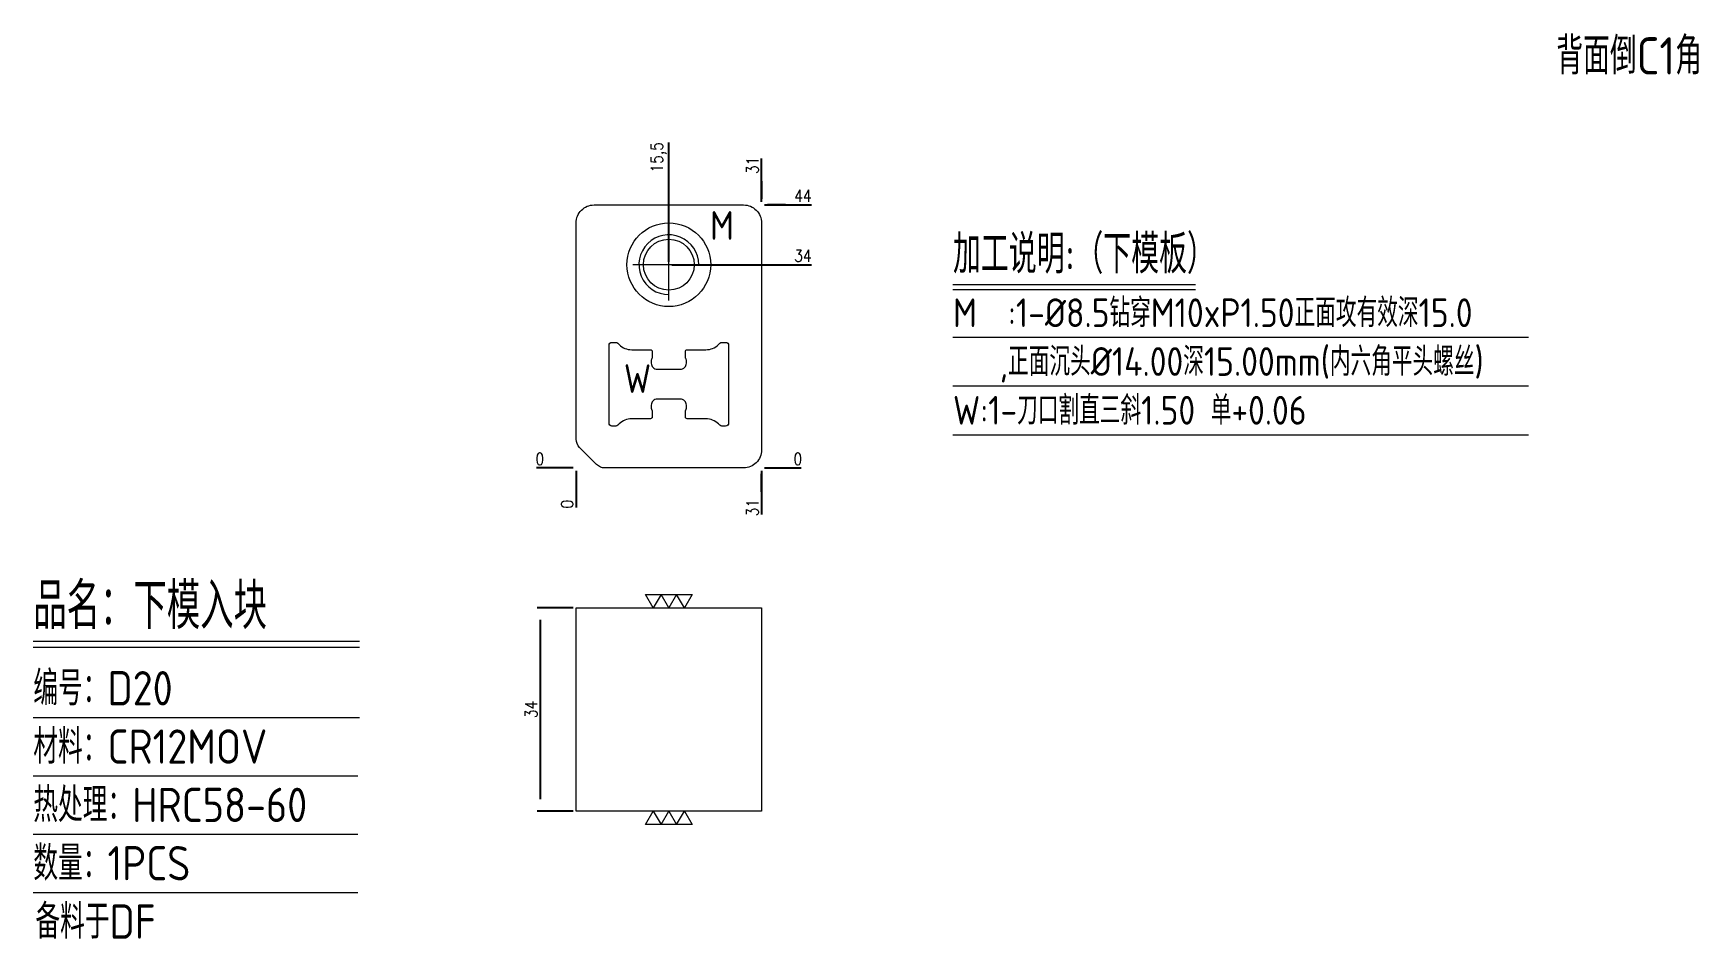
# Model space of a CAD drawing. Header units: millimetres. Extents: x 112113 to 112391, y 604 to 755.
import ezdxf
from ezdxf.enums import TextEntityAlignment as Align

# ---------------------------------------------------------------- set-up
doc = ezdxf.new("R2010")
doc.units = ezdxf.units.MM
doc.linetypes.add('CENTER', pattern=[0])
for name, color, linetype in [('DIE_P', 2, 'Continuous'), ('DIM', 4, 'Continuous'), ('TEXT', 4, 'Continuous')]:
    doc.layers.add(name, color=color, linetype=linetype)
doc.styles.add('gbenor', font='gbenor.shx', dxfattribs={"bigfont": 'gbcbig.shx'})
doc.styles.get("Standard").update_dxf_attribs({"font": 'txt.shx', "width": 0.85, "bigfont": 'ctxt.shx'})
doc.dimstyles.new('T-2-WX', dxfattribs={"dimtxt": 2, "dimasz": 2, "dimexe": 0.5, "dimexo": 0.5, "dimgap": 0.5, "dimtad": 1, "dimtxsty": 'Standard', "dimblk": 'OPEN30', "dimcen": 0, "dimazin": 3, "dimtfac": 1, "dimtmove": 0, "dimatfit": 3, "dimldrblk": 'OPEN30', "dimlwd": -1, "dimlwe": -1})

# ---------------------------------------------------------------- blocks, each defined once
blk = doc.blocks.new('*D7579')
at = {"layer": 'Defpoints', "color": 0}
for p in [(112203.46, 682.74), (112234.46, 682.74), (112239.46, 682.74)]:
    blk.add_point(p, dxfattribs=at)
at = {"layer": 'DIM', "color": 0}
blk.add_line((112234.96, 682.74), (112241.09, 682.74), dxfattribs=at)
at = {"layer": 'DIM', "color": 0, "lineweight": 5, "insert": (112240.52, 684.24), "char_height": 2, "attachment_point": 5}
blk.add_mtext('0', dxfattribs=at)
blk = doc.blocks.new('_Open30')
blk = doc.blocks.new('*D7580')
at = {"layer": 'Defpoints', "color": 0}
for p in [(112218.96, 716.74), (112239.46, 716.74), (112203.46, 682.74)]:
    blk.add_point(p, dxfattribs=at)
at = {"layer": 'DIM', "color": 0}
for p, q in [((112219.46, 716.74), (112231.46, 716.74)), ((112231.46, 716.74), (112235.46, 716.74)), ((112235.46, 716.74), (112242.79, 716.74))]:
    blk.add_line(p, q, dxfattribs=at)
at = {"layer": 'DIM', "color": 0, "lineweight": 5, "insert": (112241.37, 718.24), "char_height": 2, "attachment_point": 5}
blk.add_mtext('34', dxfattribs=at)
blk = doc.blocks.new('*D7581')
at = {"layer": 'Defpoints', "color": 0}
for p in [(112234.46, 726.74), (112239.46, 726.74), (112203.46, 682.74)]:
    blk.add_point(p, dxfattribs=at)
at = {"layer": 'DIM', "color": 0}
for p, q in [((112234.96, 726.74), (112238.46, 726.74)), ((112238.46, 726.74), (112235.46, 726.74)), ((112235.46, 726.74), (112242.79, 726.74))]:
    blk.add_line(p, q, dxfattribs=at)
at = {"layer": 'DIM', "color": 0, "lineweight": 5, "insert": (112241.37, 728.24), "char_height": 2, "attachment_point": 5}
blk.add_mtext('44', dxfattribs=at)
blk = doc.blocks.new('*D7582')
at = {"layer": 'Defpoints', "color": 0}
for p in [(112198.46, 682.74), (112203.46, 682.74), (112203.46, 682.74)]:
    blk.add_point(p, dxfattribs=at)
at = {"layer": 'DIM', "color": 0}
blk.add_line((112202.96, 682.74), (112196.82, 682.74), dxfattribs=at)
at = {"layer": 'DIM', "color": 0, "lineweight": 5, "insert": (112197.39, 684.24), "char_height": 2, "attachment_point": 5}
blk.add_mtext('0', dxfattribs=at)
blk = doc.blocks.new('*D7583')
at = {"layer": 'Defpoints', "color": 0}
for p in [(112203.46, 682.74), (112234.46, 682.74), (112234.46, 677.74)]:
    blk.add_point(p, dxfattribs=at)
at = {"layer": 'DIM', "color": 0}
for p, q in [((112234.46, 682.24), (112234.46, 678.74)), ((112234.46, 678.74), (112234.46, 681.74)), ((112234.46, 681.74), (112234.46, 674.97))]:
    blk.add_line(p, q, dxfattribs=at)
at = {"layer": 'DIM', "color": 0, "lineweight": 5, "insert": (112232.96, 676.1), "char_height": 2, "attachment_point": 5, "rotation": 90}
blk.add_mtext('31', dxfattribs=at)
blk = doc.blocks.new('*D7584')
at = {"layer": 'Defpoints', "color": 0}
for p in [(112203.46, 682.74), (112203.46, 682.74), (112203.46, 677.74)]:
    blk.add_point(p, dxfattribs=at)
at = {"layer": 'DIM', "color": 0}
blk.add_line((112203.46, 682.24), (112203.46, 676.1), dxfattribs=at)
at = {"layer": 'DIM', "color": 0, "lineweight": 5, "insert": (112201.96, 676.67), "char_height": 2, "attachment_point": 5, "rotation": 90}
blk.add_mtext('0', dxfattribs=at)
blk = doc.blocks.new('*D7585')
at = {"layer": 'Defpoints', "color": 0}
for p in [(112234.46, 731.74), (112234.46, 726.74), (112203.46, 682.74)]:
    blk.add_point(p, dxfattribs=at)
at = {"layer": 'DIM', "color": 0}
for p, q in [((112234.46, 727.74), (112234.46, 734.5)), ((112234.46, 727.24), (112234.46, 730.74)), ((112234.46, 730.74), (112234.46, 727.74))]:
    blk.add_line(p, q, dxfattribs=at)
at = {"layer": 'DIM', "color": 0, "lineweight": 5, "insert": (112232.96, 733.37), "char_height": 2, "attachment_point": 5, "rotation": 90}
blk.add_mtext('31', dxfattribs=at)
blk = doc.blocks.new('*D7586')
at = {"layer": 'Defpoints', "color": 0}
for p in [(112218.96, 731.74), (112218.96, 716.74), (112203.46, 682.74)]:
    blk.add_point(p, dxfattribs=at)
at = {"layer": 'DIM', "color": 0}
for p, q in [((112218.96, 727.74), (112218.96, 737.17)), ((112218.96, 723.74), (112218.96, 727.74)), ((112218.96, 717.24), (112218.96, 723.74))]:
    blk.add_line(p, q, dxfattribs=at)
at = {"layer": 'DIM', "color": 0, "lineweight": 5, "insert": (112217.27, 734.71), "char_height": 2, "attachment_point": 5, "rotation": 90}
blk.add_mtext('15,5', dxfattribs=at)
blk = doc.blocks.new('*D7587')
at = {"layer": 'Defpoints', "color": 0}
for p in [(112203.46, 659.33), (112197.46, 625.33), (112203.46, 625.33)]:
    blk.add_point(p, dxfattribs=at)
at = {"layer": 'DIM', "color": 0}
for p, q in [((112202.96, 659.33), (112196.96, 659.33)), ((112197.46, 657.33), (112197.46, 627.33)), ((112202.96, 625.33), (112196.96, 625.33))]:
    blk.add_line(p, q, dxfattribs=at)
at = {"layer": 'DIM', "color": 0, "lineweight": 5, "insert": (112195.96, 642.33), "char_height": 2, "attachment_point": 5, "rotation": 90}
blk.add_mtext('34', dxfattribs=at)

msp = doc.modelspace()

# ---------------------------------------------------------------- linework, layer by layer
at = {"layer": 'DIE_P', "linetype": 'Continuous', "lineweight": 5}
msp.add_lwpolyline([(112203.457, 687.565), (112203.457, 723.737, -0.4142136), (112206.457, 726.737), (112231.457, 726.737, -0.4142136), (112234.457, 723.737), (112234.457, 685.737, -0.4142136), (112231.457, 682.737), (112208.285, 682.737, -0.1989124), (112206.871, 683.323), (112204.043, 686.151, -0.1989124)], format="xyb", close=True, dxfattribs=at)
at = {"layer": 'DIE_P', "lineweight": 5}
msp.add_lwpolyline([(112223.957, 716.737, 2.4142136), (112218.957, 711.737)], format="xyb", dxfattribs=at)
at = {"layer": 'DIE_P', "linetype": 'CENTER', "lineweight": 5}
for points in [[(112218.957, 710.737), (112218.957, 722.737)], [(112224.957, 716.737), (112212.957, 716.737)]]:
    msp.add_lwpolyline(points, dxfattribs=at)
at = {"layer": 'DIE_P', "color": 1, "linetype": 'Continuous', "lineweight": 5}
msp.add_lwpolyline([(112212.755, 690.957, 0.1945444), (112210.67, 690.113), (112210.426, 689.877, -0.1945444), (112210.078, 689.737), (112209.457, 689.737, -0.4142136), (112208.957, 690.237), (112208.957, 703.237, -0.4142136), (112209.457, 703.737), (112210.078, 703.737, -0.1945444), (112210.426, 703.596), (112210.67, 703.36, 0.1945444), (112212.755, 702.517), (112215.877, 702.517, -0.4142136), (112216.177, 702.217), (112216.177, 701.197, -0.1316525), (112216.137, 701.047), (112216.067, 700.927, 0.1316525), (112216.027, 700.777), (112216.027, 700.237, 0.4142136), (112217.027, 699.237), (112220.887, 699.237, 0.4142136), (112221.887, 700.237), (112221.887, 700.777, 0.1316525), (112221.847, 700.927), (112221.777, 701.047, -0.1316525), (112221.737, 701.197), (112221.737, 702.217, -0.4142136), (112222.037, 702.517), (112225.158, 702.517, 0.1945444), (112227.244, 703.36), (112227.488, 703.596, -0.1945444), (112227.835, 703.737), (112228.457, 703.737, -0.4142136), (112228.957, 703.237), (112228.957, 690.237, -0.4142136), (112228.457, 689.737), (112227.835, 689.737, -0.1945444), (112227.488, 689.877), (112227.244, 690.113, 0.1945444), (112225.158, 690.957), (112222.037, 690.957, -0.4142136), (112221.737, 691.257), (112221.737, 692.276, -0.1316525), (112221.777, 692.426), (112221.847, 692.547, 0.1316525), (112221.887, 692.697), (112221.887, 693.237, 0.4142136), (112220.887, 694.237), (112217.027, 694.237, 0.4142136), (112216.027, 693.237), (112216.027, 692.697, 0.1316525), (112216.067, 692.547), (112216.137, 692.426, -0.1316525), (112216.177, 692.276), (112216.177, 691.257, -0.4142136), (112215.877, 690.957)], format="xyb", close=True, dxfattribs=at)
at = {"layer": 'DIE_P', "linetype": 'Continuous', "lineweight": 5}
msp.add_circle((112218.957, 716.737), 7, dxfattribs=at)
at = {"layer": 'DIE_P', "lineweight": 5}
msp.add_circle((112218.957, 716.737), 4.25, dxfattribs=at)
at = {"layer": 'DIM', "color": 4, "linetype": 'Continuous', "lineweight": 5}
for p, q in [((112112.713, 653.772), (112167.225, 653.772)), ((112112.713, 652.767), (112167.225, 652.767)), ((112112.713, 640.999), (112167.225, 640.999)), ((112112.713, 631.239), (112166.989, 631.239)), ((112112.713, 621.479), (112166.989, 621.479)), ((112112.713, 611.72), (112166.989, 611.72))]:
    msp.add_line(p, q, dxfattribs=at)
at = {"layer": 'TEXT', "color": 3, "lineweight": 5}
for p, q in [((112266.463, 713.429), (112307.014, 713.429)), ((112266.463, 712.589), (112307.014, 712.589)), ((112266.463, 704.621), (112362.692, 704.621)), ((112266.463, 696.461), (112362.692, 696.461)), ((112266.463, 688.301), (112362.692, 688.301))]:
    msp.add_line(p, q, dxfattribs=at)
at = {"layer": 'TEXT', "lineweight": 5}
for points in [[(112222.854, 661.584), (112221.555, 659.334), (112220.256, 661.584), (112218.957, 659.334), (112217.658, 661.584), (112216.359, 659.334), (112215.06, 661.584), (112222.854, 661.584)], [(112215.06, 623.084), (112216.359, 625.334), (112217.658, 623.084), (112218.957, 625.334), (112220.256, 623.084), (112221.555, 625.334), (112222.854, 623.084), (112215.06, 623.084)]]:
    msp.add_lwpolyline(points, close=True, dxfattribs=at)
at = {"layer": 'TEXT', "color": 2, "lineweight": 5}
msp.add_lwpolyline([(112203.457, 659.334), (112234.457, 659.334), (112234.457, 625.334), (112203.457, 625.334)], close=True, dxfattribs=at)

# ---------------------------------------------------------------- texts
at = {"layer": 'DIM', "color": 3, "linetype": 'Continuous', "lineweight": 5, "style": 'gbenor'}
for s, height, p in [('品名：下模入块', 7.7502, (112112.713, 655.781)), ('编号：D20', 5.7409, (112112.713, 643.008)), ('材料：CR12MOV', 5.7409, (112112.713, 633.248)), ('热处理：HRC58-60', 5.74089, (112112.713, 623.489)), ('数量：1PCS', 5.7409, (112112.713, 613.729)), ('备料于DF', 5.7409, (112113.062, 603.97))]:
    msp.add_text(s, height=height, dxfattribs=at).set_placement(p)
at = {"layer": 'TEXT', "color": 4, "lineweight": 5, "style": 'gbenor'}
for s, height, p in [('背面倒C1角', 6.2174, (112367.328, 748.571)), ('加工说明:（下模板）', 6.48, (112266.463, 715.277)), ('M  :1-%%C8.5钻穿M10xP1.50正面攻有效深15.0', 4.8, (112266.463, 706.301)), ('   ,正面沉头%%C14.00深15.00mm(内六角平头螺丝)', 4.8, (112266.463, 698.141))]:
    msp.add_text(s, height=height, dxfattribs=at).set_placement(p)
for s, p in [('M', (112227.848, 723.305)), ('W', (112213.722, 697.687))]:
    msp.add_text(s, height=4.8, dxfattribs=at).set_placement(p, align=Align.MIDDLE_CENTER)
at = {"layer": 'TEXT', "color": 1, "lineweight": 5, "style": 'gbenor'}
msp.add_text('W:1-刀口割直三斜1.50 单+0.06', height=4.8, dxfattribs=at).set_placement((112266.463, 689.981))

# ---------------------------------------------------------------- dimensions: what is measured, and where the dimension line sits
at = {"layer": 'DIM', "lineweight": 5}
for feature_location, offset, dtype, origin, picture, middle in [((112218.957, 716.737), (0, 15), 1, (112203.457, 682.737), '*D7586', (112217.266, 734.706)), ((112234.457, 726.737), (0, 5), 1, (112203.457, 682.737), '*D7585', (112232.957, 733.37)), ((112234.457, 726.737), (5, 0), 0, (112203.457, 682.737), '*D7581', (112241.374, 728.237)), ((112218.957, 716.737), (20.5, 0), 0, (112203.457, 682.737), '*D7580', (112241.374, 718.237)), ((112203.456860896, 682.736724736), (-5, 0), 0, (112203.456860896, 682.736724736), '*D7582', (112197.39019423, 684.236724736)), ((112234.456860916, 682.736724736), (5, 0), 0, (112203.456860896, 682.736724736), '*D7579', (112240.523527583, 684.236724736)), ((112203.456860896, 682.736724736), (0, -5), 1, (112203.456860896, 682.736724736), '*D7584', (112201.956860896, 676.670058069)), ((112234.457, 682.737), (0, -5), 1, (112203.457, 682.737), '*D7583', (112232.957, 676.103))]:
    dim = msp.add_ordinate_dim(feature_location=feature_location, offset=offset, dtype=dtype, origin=origin, dimstyle='T-2-WX', dxfattribs=at)
    dim.commit()
    dim.dimension.update_dxf_attribs({"geometry": picture, "text_midpoint": middle})
dim = msp.add_linear_dim(base=(112197.457, 625.334), p1=(112203.457, 659.334), p2=(112203.457, 625.334), angle=90, dimstyle='T-2-WX', dxfattribs=at)
dim.commit()
dim.dimension.update_dxf_attribs({"geometry": '*D7587', "text_midpoint": (112195.957, 642.334)})

doc.saveas('drawing.dxf')
